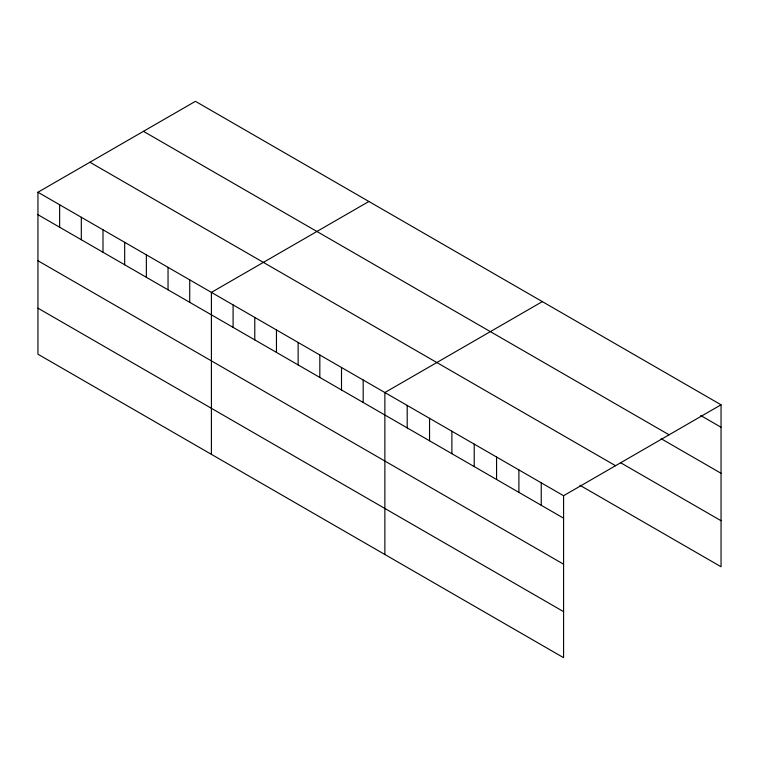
<?xml version="1.0" encoding="UTF-8"?>
<svg xmlns="http://www.w3.org/2000/svg" width="759" height="759" viewBox="0 0 759 759"><rect width="100%" height="100%" fill="white"/><g stroke="black" fill="none" stroke-linecap="round" stroke-linejoin="round"><path stroke-width="1.14" d="M37.95 192.245L563.576 495.712L563.576 657.673L37.95 354.206L37.95 192.245L195.424 101.326L721.05 404.794L721.05 566.755L579.904 485.267M368.874 201.477L211.41 292.386L211.41 454.347M542.334 301.617L384.87 392.536L384.87 554.497M563.576 495.712L721.05 404.794M700.737 415.534L721.05 427.26M143.451 131.326L669.087 434.803M661.136 438.702L721.05 473.293M620.52 462.686L721.05 520.721M89.913 162.236L615.549 465.713M37.95 214.702L563.576 518.169M37.95 260.735L563.576 564.203M37.95 308.163L563.576 611.64M541.243 482.809L541.243 505.276M518.9 469.916L518.9 492.373M496.566 457.022L496.566 479.479M474.223 444.119L474.223 466.586M451.88 431.226L451.88 453.683M429.547 418.323L429.547 440.789M407.203 405.429L407.203 427.886M363.182 380.012L363.182 402.479M341.503 367.498L341.503 389.955M319.824 354.975L319.824 377.441M298.135 342.461L298.135 364.918M276.456 329.937L276.456 352.404M254.777 317.423L254.777 339.88M233.089 304.9L233.089 327.366M189.722 279.872L189.722 302.329M168.043 267.348L168.043 289.815M146.364 254.834L146.364 277.291M124.675 242.311L124.675 264.777M102.996 229.797L102.996 252.254M81.317 217.273L81.317 239.74M59.629 204.759L59.629 227.216"/></g></svg>
